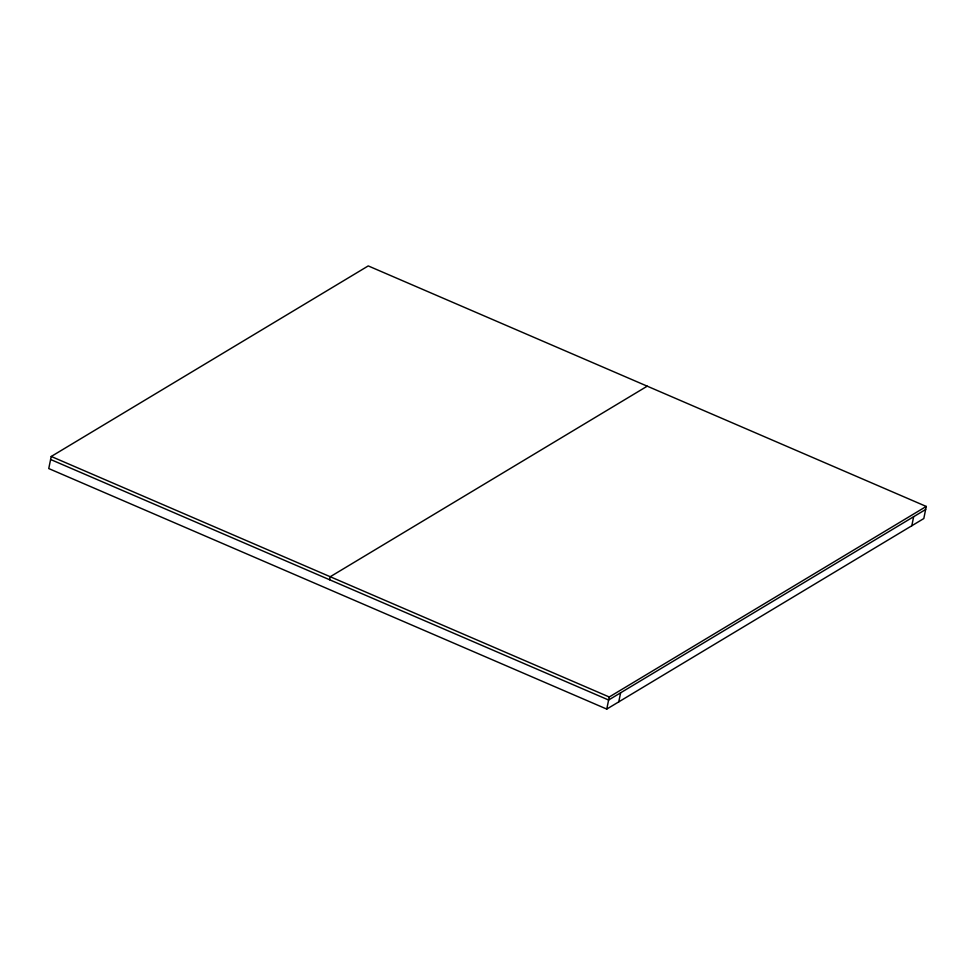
<?xml version="1.0" encoding="UTF-8"?>
<svg xmlns="http://www.w3.org/2000/svg" width="975" height="975" viewBox="0 0 975 975"><rect width="100%" height="100%" fill="white"/><g stroke="black" fill="none" stroke-linecap="round" stroke-linejoin="round"><path stroke-width="1.46" d="M51.236 456.471L48.75 468.561L606.755 709.081L923.812 518.542L926.25 506.439L368.245 265.919L51.236 456.471L609.241 696.991L926.25 506.439M329.611 579.759L330.232 576.737L647.242 386.173M606.755 709.081L609.241 696.991M618.759 701.878L620.612 692.811M911.82 525.757L913.636 516.665M925.677 509.474L608.619 700.013L50.615 459.493"/></g></svg>
